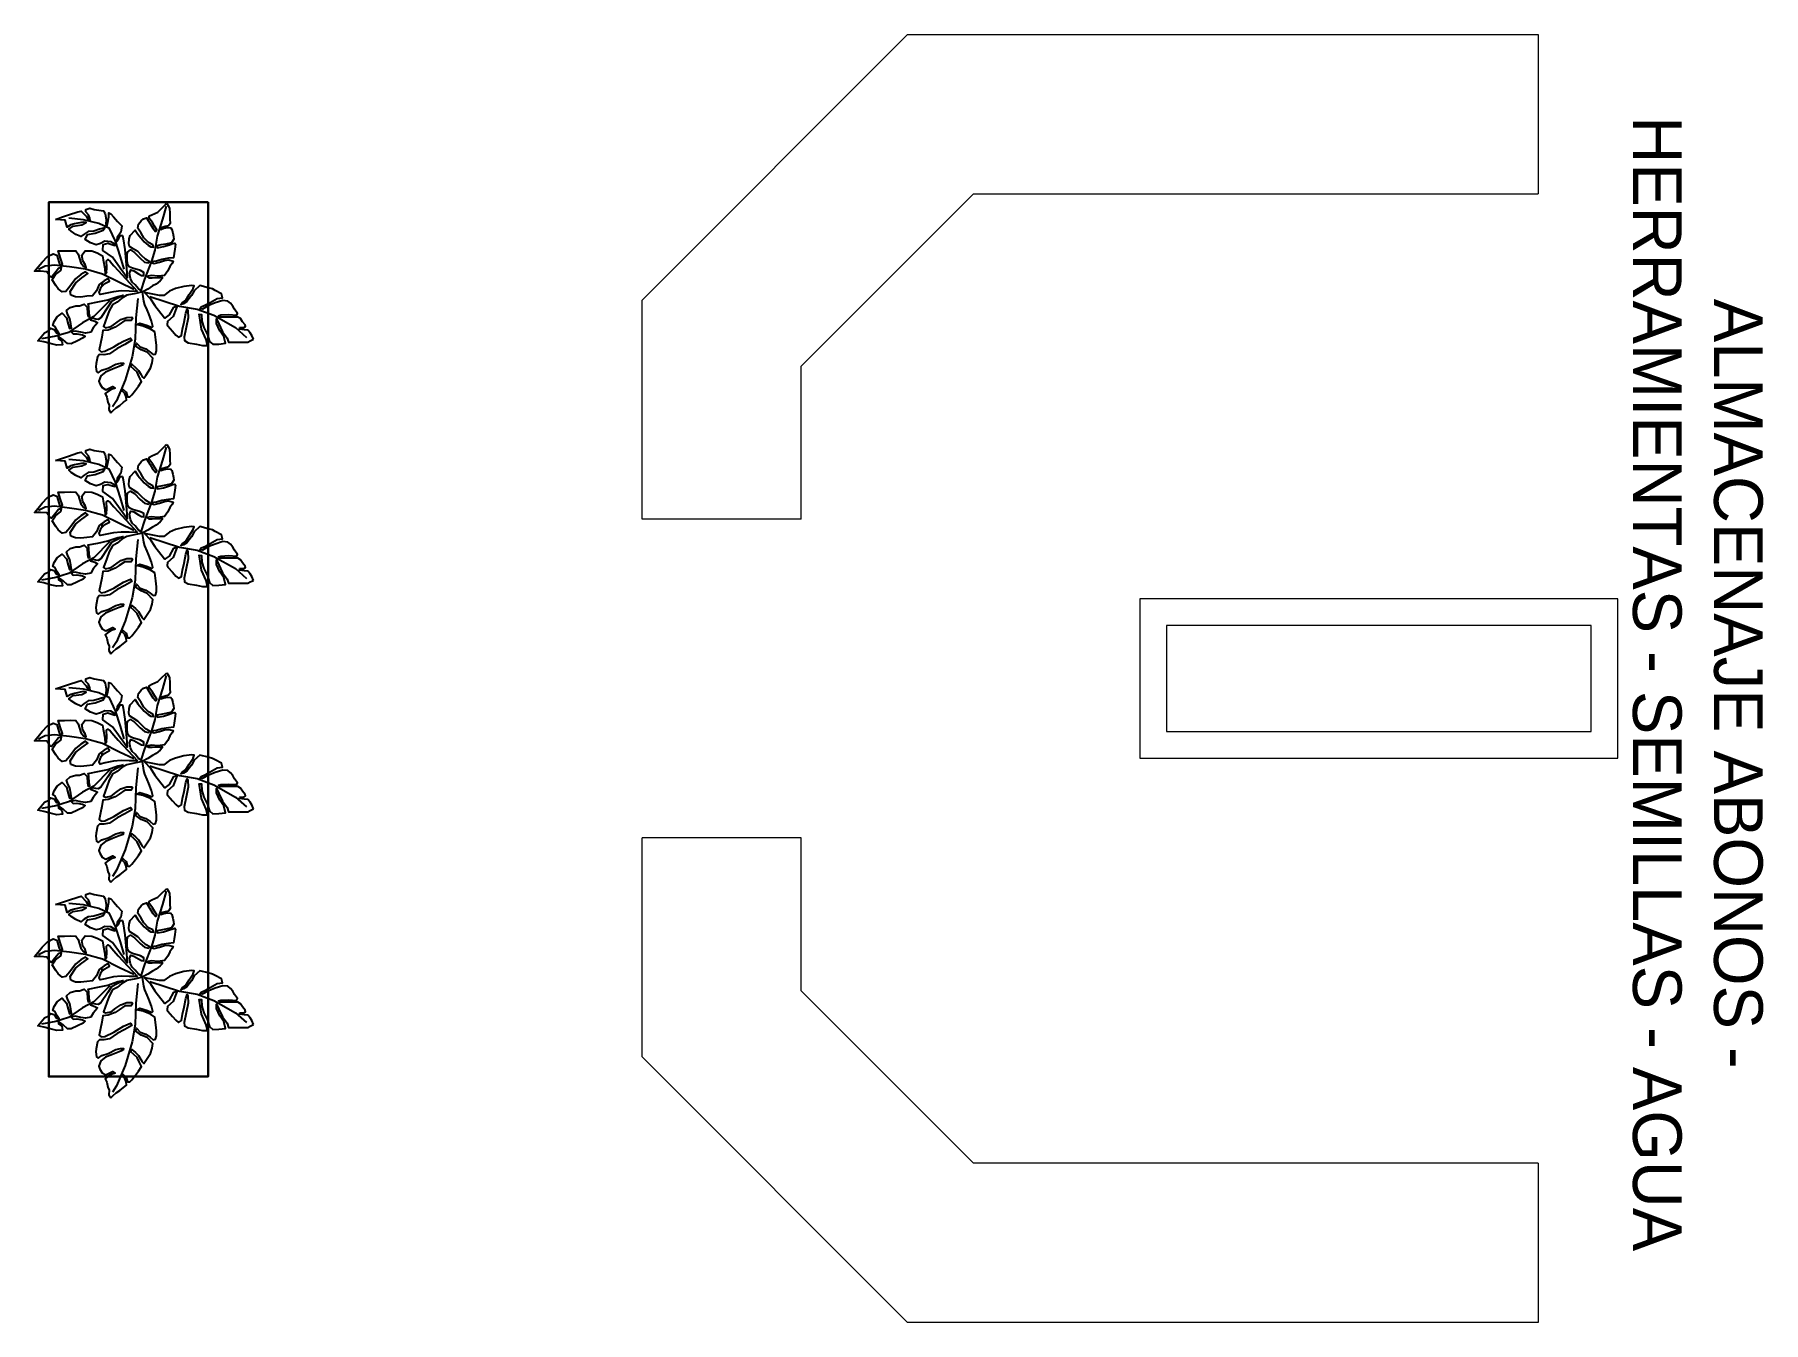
# Model space of a CAD drawing. Header units: metres. Extents: x 78 to 178, y -74 to 157.
# Drawn here: x 132.45 to 138.96, y 80.3 to 85.15 of the extents above; entities that cross this region are included whole.
import ezdxf

# ---------------------------------------------------------------- set-up
doc = ezdxf.new("R2010")
doc.units = ezdxf.units.M
for name, color, linetype, lineweight in [('Barandal', 138, 'Continuous', 30), ('mobiliario', 252, 'Continuous', 9), ('Texto', 250, 'Continuous', 9)]:
    doc.layers.add(name, color=color, linetype=linetype, lineweight=lineweight)
doc.layers.add('planting plan', color=92, linetype='Continuous')
doc.layers.add('planting render', color=7, linetype='Continuous')

# ---------------------------------------------------------------- blocks, each defined once
blk = doc.blocks.new('philodendron')
at = {"layer": 'planting render', "color": 94}
for p, q in [((-18739.1, -11552.4), (-18765.5, -11545.3)), ((-18705.3, -11563.3), (-18739.1, -11552.4)), ((-18677, -11568), (-18705.3, -11563.3)), ((-18654.7, -11574.2), (-18677, -11568)), ((-18618.4, -11588.4), (-18654.7, -11574.2)), ((-18595.7, -11596.2), (-18618.4, -11588.4))]:
    blk.add_line(p, q, dxfattribs=at)
for points in [[(-18497.9, -11370.5), (-18505.8, -11373.7), (-18511, -11376.8), (-18516.3, -11381.5), (-18517.3, -11388.9), (-18518.4, -11398.3), (-18521.5, -11397.8), (-18521.5, -11389.9), (-18523.6, -11386.3), (-18526.8, -11387.3), (-18533.1, -11392.6), (-18539.4, -11396.2), (-18542.6, -11401.5), (-18542.6, -11413.6), (-18542.6, -11429.3), (-18542.6, -11438.2), (-18545.2, -11440.3), (-18546.8, -11435.6), (-18547.6, -11420.1), (-18546.4, -11404.3), (-18550, -11402.2), (-18558.3, -11408.3), (-18564.6, -11412), (-18570.4, -11416.2), (-18574.6, -11422), (-18575.7, -11431.9), (-18570.9, -11447.2), (-18565.7, -11459.8), (-18558.8, -11472.9), (-18559.4, -11478.2), (-18563, -11475.5), (-18566.2, -11468.2), (-18572, -11457.1), (-18579.9, -11443), (-18581.5, -11432.9), (-18589.4, -11434.5), (-18596.1, -11447.2), (-18599.2, -11453), (-18601.4, -11461.4), (-18605.9, -11477.9), (-18595.4, -11489.5), (-18585.6, -11495), (-18573.6, -11503.9), (-18569.3, -11511.2), (-18567.8, -11516.5), (-18571.4, -11513.9), (-18576.7, -11506.5), (-18587.7, -11499.7), (-18599.8, -11491.3), (-18605.6, -11489.2), (-18606.1, -11493.9), (-18604, -11510.2), (-18599.8, -11527), (-18594.6, -11539.1), (-18586.2, -11550.1), (-18586.2, -11559), (-18591.9, -11588.9), (-18579.3, -11577.4), (-18565.7, -11568.5), (-18540.9, -11549.4), (-18540.9, -11547.3), (-18546.9, -11538.7), (-18562.5, -11530.1), (-18565.7, -11522.8), (-18559.9, -11525.4), (-18543.8, -11531.9), (-18534, -11543.1), (-18527.7, -11543.7), (-18526.9, -11543.9), (-18524.7, -11542.2), (-18514.2, -11533.3), (-18506.3, -11526.5), (-18502.1, -11520.7), (-18505.8, -11514.9), (-18518.4, -11512.8), (-18532.6, -11509.7), (-18550.4, -11506), (-18558.3, -11503.4), (-18555.2, -11502.3), (-18541, -11501.8), (-18521.5, -11505.5), (-18502.1, -11509.7), (-18495.3, -11509.1), (-18491.1, -11501.3), (-18488.4, -11485), (-18485.8, -11472.9), (-18485.8, -11462.9), (-18497.4, -11465.6), (-18518.4, -11475), (-18536.2, -11477.6), (-18548.3, -11479.2), (-18547.8, -11475), (-18534.7, -11474), (-18521.5, -11469.8), (-18506.8, -11462.9), (-18493.7, -11458.7), (-18487.9, -11451.9), (-18488.4, -11439.8), (-18490, -11426.7), (-18503.7, -11429.8), (-18515.2, -11437.7), (-18529.9, -11444.5), (-18538.9, -11444.5), (-18528.9, -11439.8), (-18513.1, -11432.5), (-18500.5, -11423), (-18492.1, -11420.4), (-18492.1, -11404.1), (-18492.1, -11390.5), (-18492.1, -11381.5), (-18494.7, -11376.8)], [(-18770.7, -11544.5), (-18765.5, -11540.8), (-18760.7, -11538.8), (-18751.2, -11538.5), (-18739.8, -11538.2), (-18730.7, -11537.5), (-18725.8, -11540.8), (-18724.2, -11547.6), (-18721.9, -11555.7), (-18718.6, -11556.4), (-18720.9, -11550.5), (-18722.2, -11542.7), (-18721.6, -11536.2), (-18718.6, -11534.3), (-18711.5, -11532.6), (-18704.6, -11530.7), (-18699.1, -11530), (-18691.9, -11534.9), (-18689.3, -11546.6), (-18687.4, -11556.4), (-18685.8, -11564.5), (-18681.9, -11563.2), (-18684.1, -11550.9), (-18687.7, -11539.1), (-18690.3, -11532), (-18691.3, -11528.1), (-18689.3, -11527.1), (-18678.9, -11528.1), (-18670.1, -11529.4), (-18661.7, -11530.7), (-18660.7, -11541.1), (-18658.4, -11554.1), (-18655.1, -11564.9), (-18654.5, -11571), (-18651.6, -11574), (-18650.3, -11570.1), (-18652.9, -11559), (-18656.5, -11549.2), (-18657.4, -11540.1), (-18654.8, -11531.7), (-18650.3, -11533.9), (-18644.1, -11538.5), (-18635.3, -11542.4), (-18626.2, -11549.2), (-18624.5, -11561.6), (-18625.8, -11575.9), (-18623.9, -11584.4), (-18621.6, -11580.8), (-18621.6, -11574), (-18622.3, -11563.9), (-18621.9, -11558.3), (-18622.9, -11553.8), (-18620, -11553.8), (-18615.4, -11558), (-18608.9, -11565.8), (-18605, -11573.3), (-18598.8, -11582.4), (-18593.3, -11592.5), (-18599.1, -11601.3), (-18607.3, -11608.1), (-18612.8, -11614.3), (-18620, -11617.6), (-18630.4, -11619.2), (-18637.2, -11616.9), (-18635.3, -11610.7), (-18629.7, -11601.3), (-18626.2, -11595.1), (-18625.8, -11590.6), (-18632, -11590.6), (-18635.9, -11597.1), (-18640.5, -11613), (-18643.8, -11619.9), (-18647.7, -11622.8), (-18656.1, -11623.8), (-18666.2, -11623.8), (-18673.1, -11623.1), (-18677.3, -11617.6), (-18672.1, -11609.1), (-18660.7, -11597.7), (-18652.9, -11588.9), (-18651.2, -11581.5), (-18653.8, -11578.5), (-18658.7, -11587.3), (-18666.2, -11595.4), (-18674, -11602.6), (-18679.9, -11612), (-18684.5, -11619.2), (-18690, -11620.8), (-18699.4, -11620.2), (-18706.6, -11617.9), (-18717.3, -11608.1), (-18708.9, -11602.9), (-18693.9, -11589.9), (-18687.1, -11581.8), (-18683.8, -11576.2), (-18683.2, -11571), (-18688, -11572.3), (-18692.3, -11581.1), (-18702, -11590.9), (-18711.2, -11595.8), (-18721.3, -11602.6), (-18729.4, -11601), (-18735.9, -11596.1), (-18740.1, -11591.5), (-18742.2, -11585.1), (-18731, -11578.2), (-18720.9, -11572.7), (-18714.7, -11567.1), (-18718, -11564.5), (-18725.2, -11569.4), (-18732.3, -11573.3), (-18742.1, -11580.8), (-18745.7, -11579.5), (-18748, -11574.6), (-18753.5, -11562.3), (-18761.3, -11554.4), (-18768.5, -11547)], [(-18350.3, -11657), (-18355.1, -11651.9), (-18360.4, -11646.1), (-18365.3, -11639), (-18371.5, -11631.4), (-18376, -11625.6), (-18382.7, -11626), (-18389.4, -11628.7), (-18396, -11635.8), (-18397.4, -11632.3), (-18392, -11626), (-18382.7, -11623.4), (-18382.7, -11618.9), (-18386.7, -11614.5), (-18396, -11607.3), (-18404.1, -11601.1), (-18413.4, -11595.3), (-18422.8, -11599.8), (-18431.7, -11604.2), (-18437.9, -11610.5), (-18443.3, -11616.7), (-18447.7, -11614.9), (-18441.5, -11607.3), (-18435.3, -11601.6), (-18427.7, -11596.7), (-18422.8, -11594), (-18419.7, -11590.4), (-18425.5, -11586.4), (-18439.7, -11577.1), (-18450.4, -11573.5), (-18459.8, -11572.6), (-18471.8, -11583.7), (-18476.7, -11595.8), (-18484.3, -11606.4), (-18490.5, -11605.6), (-18482.5, -11598), (-18478.5, -11586.4), (-18472.2, -11578), (-18467.3, -11571.7), (-18468.2, -11567.3), (-18474.9, -11565), (-18485.2, -11565), (-18497.2, -11566.8), (-18512.8, -11568.6), (-18518.6, -11577.1), (-18524.4, -11592.2), (-18527.5, -11605.1), (-18530.6, -11598.4), (-18525.7, -11583.3), (-18523, -11577.5), (-18521.7, -11574.4), (-18523.9, -11572.2), (-18534.6, -11575.3), (-18548.9, -11580.6), (-18556.9, -11583.7), (-18567.2, -11588.6), (-18574.7, -11590.9), (-18593, -11593.5), (-18589.9, -11606.9), (-18586.3, -11624.7), (-18580.5, -11634.9), (-18572.5, -11643.9), (-18567.2, -11653.7), (-18555.1, -11660.3), (-18542.2, -11665.2), (-18523.5, -11671.5), (-18521.3, -11667.5), (-18523.5, -11656.3), (-18530.6, -11647), (-18537.7, -11636.7), (-18541.8, -11624.7), (-18542.2, -11614.9), (-18539.1, -11613.1), (-18535.5, -11615.8), (-18535.5, -11628.7), (-18527.5, -11640.3), (-18522.2, -11647.9), (-18516.4, -11662.1), (-18515.5, -11672.8), (-18502.5, -11675), (-18489.6, -11677.3), (-18476.7, -11680.4), (-18473.1, -11676.4), (-18474, -11669.2), (-18482.5, -11651), (-18489.2, -11640.3), (-18494.5, -11631.4), (-18500.3, -11617.6), (-18495.9, -11614.5), (-18487.8, -11628.7), (-18479.8, -11643.9), (-18469.1, -11659.4), (-18466.9, -11670.6), (-18467.3, -11679.5), (-18462.9, -11683.5), (-18449.1, -11686.2), (-18442.8, -11687.1), (-18433, -11685.7), (-18430.4, -11682.2), (-18435.7, -11674.6), (-18439.7, -11662.1), (-18447.7, -11647), (-18450, -11637.2), (-18450, -11631.4), (-18446.4, -11631.8), (-18443.3, -11640.3), (-18437.9, -11653.2), (-18432.1, -11667.5), (-18424.6, -11676.8), (-18413.9, -11680.8), (-18408.5, -11679), (-18400.9, -11674.1), (-18396.5, -11666.6), (-18403.2, -11653.2), (-18400.1, -11647.9), (-18397.4, -11655.9), (-18392.5, -11663.4), (-18388.9, -11668.3), (-18381.8, -11665.2), (-18372, -11663), (-18365.7, -11660.3), (-18356.8, -11660.8)], [(-18738.8, -11767.7), (-18743.6, -11754.2), (-18747.7, -11741.9), (-18753.8, -11723), (-18755.3, -11716.3), (-18745.1, -11706.1), (-18737.9, -11702.5), (-18736.4, -11698.4), (-18741, -11698.9), (-18748.2, -11702), (-18753.8, -11707.1), (-18758.9, -11707.1), (-18761.5, -11698.9), (-18758.9, -11690.2), (-18755.8, -11671.8), (-18750.2, -11668.2), (-18738.4, -11666.2), (-18728.2, -11667.2), (-18725.1, -11665.1), (-18729.7, -11663.6), (-18743.6, -11661), (-18751.7, -11661), (-18750.2, -11656.9), (-18744.1, -11651.3), (-18734.8, -11643.6), (-18725.6, -11634.9), (-18713.3, -11637), (-18702.6, -11644.1), (-18694.4, -11645.2), (-18699, -11641.6), (-18706.7, -11638), (-18706.7, -11633.4), (-18700, -11631.9), (-18678, -11628.8), (-18640.6, -11625.7), (-18621.6, -11624.2), (-18641.1, -11638), (-18662.6, -11653.4), (-18676.5, -11672.8), (-18688.2, -11672.3), (-18690.8, -11663.1), (-18686.2, -11648.7), (-18688.2, -11647.2), (-18693.9, -11656.9), (-18694.9, -11668.7), (-18690.3, -11677.9), (-18687.7, -11686.1), (-18691.8, -11697.4), (-18698.5, -11708.6), (-18708.2, -11703.5), (-18710.8, -11688.2), (-18716.9, -11672.3), (-18722, -11668.7), (-18719, -11679.5), (-18715.4, -11691.2), (-18714.4, -11702.5), (-18709.2, -11710.7), (-18704.1, -11716.8), (-18708.7, -11727.1), (-18714.9, -11736.3), (-18719, -11741.4), (-18725.1, -11732.7), (-18727.7, -11714.8), (-18732.3, -11706.1), (-18733.3, -11712.7), (-18729.7, -11729.6), (-18727.7, -11737.3), (-18723.1, -11744.5), (-18732.8, -11747), (-18737.4, -11748.6)], [(-18586.3, -11631.7), (-18573.7, -11655.6), (-18562.4, -11663.2), (-18541.4, -11677), (-18538, -11682.5), (-18538.4, -11687.1), (-18540.1, -11694.6), (-18537.2, -11697.6), (-18534.2, -11688.8), (-18531.3, -11683.7), (-18526.3, -11687.5), (-18520.8, -11692.1), (-18512.4, -11697.2), (-18510.3, -11707.6), (-18512, -11716.9), (-18514.5, -11728.2), (-18512.8, -11736.6), (-18508.6, -11732.4), (-18509, -11725.3), (-18507, -11713.9), (-18504.4, -11708.5), (-18500.7, -11712.3), (-18495.2, -11724), (-18488.9, -11736.2), (-18489.3, -11744.1), (-18496.9, -11752.9), (-18504.4, -11762.6), (-18499, -11762.2), (-18494.4, -11755.5), (-18486.8, -11753.8), (-18486, -11765.5), (-18489.3, -11779), (-18492.7, -11791.5), (-18495.2, -11803.7), (-18511.1, -11789.9), (-18515.3, -11781.5), (-18520, -11777.7), (-18517.9, -11770.6), (-18510.7, -11766), (-18509, -11760.5), (-18515.3, -11764.3), (-18523.3, -11768.9), (-18525.8, -11773.5), (-18533.8, -11770.6), (-18543.1, -11764.7), (-18550.6, -11754.6), (-18541, -11745.8), (-18528.4, -11742.5), (-18519.5, -11739.9), (-18520, -11735.7), (-18528.8, -11737.4), (-18539.3, -11739.1), (-18549.4, -11744.1), (-18555.6, -11745.8), (-18561.9, -11738.7), (-18565.3, -11727.4), (-18565.3, -11719.8), (-18568.7, -11710.2), (-18562.8, -11704.7), (-18549.8, -11703.9), (-18543.5, -11702.6), (-18543.9, -11699.3), (-18549.8, -11700.5), (-18563.2, -11700.9), (-18569.1, -11702.2), (-18572.9, -11682.9), (-18577.1, -11663.2), (-18584.2, -11642.6)]]:
    blk.add_lwpolyline(points, close=True, dxfattribs=at)
for points in [[(-18584.1, -11578.4), (-18564.6, -11519.1), (-18558.8, -11483.4), (-18546.2, -11449.8), (-18521.5, -11406.2), (-18501.6, -11384.2)], [(-18638.6, -11629.8), (-18663.6, -11637.5), (-18694.9, -11647.2), (-18720.5, -11659.5), (-18730.7, -11681), (-18737.9, -11711.7), (-18741, -11740.9)], [(-18594, -11603.2), (-18594.5, -11620.1), (-18595, -11636), (-18593.5, -11651.8), (-18589.9, -11668.2), (-18587.8, -11678.4), (-18591.9, -11680.5), (-18602.7, -11676.4), (-18609.9, -11668.7), (-18615, -11659.5), (-18619.6, -11662.6), (-18615.5, -11670.2), (-18608.3, -11680.5), (-18595.5, -11685.6), (-18585.3, -11693.8), (-18584.3, -11705.1), (-18582.7, -11716.8), (-18583.2, -11727.6), (-18586.8, -11737.3), (-18594, -11738.3), (-18611.4, -11727.1), (-18621.1, -11714.8), (-18629.8, -11703), (-18633.4, -11707.6), (-18627.8, -11717.3), (-18619.1, -11727.6), (-18603.7, -11739.3), (-18594, -11747), (-18593, -11754.7), (-18599.6, -11762.4), (-18606.3, -11767.5), (-18617.5, -11774.7), (-18627.8, -11768), (-18636, -11757.3), (-18642.6, -11756.2), (-18640.1, -11761.9), (-18630.9, -11769.5), (-18622.7, -11775.7), (-18623.7, -11778.8), (-18633.4, -11785.4), (-18634.5, -11798.2), (-18634.5, -11810), (-18643.2, -11802.8), (-18652.9, -11794.6), (-18664.2, -11783.9), (-18669.8, -11772.6), (-18667.2, -11765.5), (-18653.4, -11761.4), (-18645.7, -11758.3), (-18648.8, -11754.2), (-18660.6, -11757.8), (-18669.3, -11760.3), (-18675.4, -11762.4), (-18675.4, -11749.6), (-18675.9, -11737.3), (-18675.4, -11727.1), (-18668.8, -11722.5), (-18651.4, -11716.8), (-18644.7, -11711.7), (-18642.1, -11706.1), (-18648.3, -11708.6), (-18655.5, -11713.2), (-18667.2, -11715.3), (-18675.9, -11708.6), (-18675.4, -11694.8), (-18671.3, -11684.6), (-18665.7, -11673.3), (-18657.5, -11672.3), (-18640.1, -11669.2), (-18628.8, -11668.2), (-18632.4, -11665.6), (-18642.1, -11664.6), (-18655.5, -11665.6), (-18658, -11663.1), (-18654.4, -11658.5), (-18645.7, -11650.8), (-18636, -11642.1), (-18594, -11603.2)], [(-18598.1, -11610.4), (-18611.9, -11639.5), (-18628.8, -11673.3), (-18638.6, -11707.6), (-18643.2, -11739.9), (-18646.7, -11770.1), (-18644.7, -11789), (-18638, -11802.3)], [(-18580.1, -11602.4), (-18540.9, -11606.9), (-18498.1, -11608.2), (-18462.9, -11614), (-18415.7, -11628.3), (-18374.7, -11645.6), (-18362.2, -11653.7)], [(-18575.8, -11659), (-18543.5, -11691.3), (-18531.3, -11713.5), (-18511.6, -11742), (-18504, -11767.2), (-18498.6, -11796.2)]]:
    blk.add_lwpolyline(points, dxfattribs=at)
for radius, start, end in [(103.9, 66.8462, 69.1635), (75.7, 197.9998, 201.2591), (103.9, 207.3985, 208.1983), (75.7, 239.4978, 242.4297), (75.7, 256.133, 263.4421)]:
    blk.add_arc((-18594.8, -11600.3), radius, start, end, dxfattribs=at)

msp = doc.modelspace()

# ---------------------------------------------------------------- linework, layer by layer
at = {"layer": 'Barandal'}
msp.add_lwpolyline([(133.10784, 84.52098), (133.10784, 81.22814), (132.50784, 81.22814), (132.50784, 84.52098)], close=True, dxfattribs=at)
at = {"layer": 'mobiliario'}
for p, q in [((138.11672, 85.15242), (138.11672, 84.55242)), ((135.34172, 83.32742), (134.74172, 83.32742)), ((136.61672, 83.02742), (136.61672, 82.42742)), ((135.34172, 82.12742), (134.74172, 82.12742)), ((138.11672, 80.90242), (138.11672, 80.30242))]:
    msp.add_line(p, q, dxfattribs=at)
for points in [[(134.74172, 83.32742), (134.74172, 84.15242), (135.74172, 85.15242), (138.11672, 85.15242)], [(135.34172, 83.32742), (135.34172, 83.90389), (135.99024, 84.55242), (138.11672, 84.55242)], [(138.11672, 80.30242), (135.74172, 80.30242), (134.74172, 81.30242), (134.74172, 82.12742)], [(138.11672, 80.90242), (135.99024, 80.90242), (135.34172, 81.55095), (135.34172, 82.12742)]]:
    msp.add_lwpolyline(points, dxfattribs=at)
for points in [[(138.41672, 82.42742), (138.41672, 83.02742), (137.81672, 83.02742), (137.21672, 83.02742), (136.61672, 83.02742), (136.61672, 82.42742), (137.21672, 82.42742), (137.81672, 82.42742)], [(138.31672, 82.52742), (138.31672, 82.92742), (137.81672, 82.92742), (137.21672, 82.92742), (136.71672, 82.92742), (136.71672, 82.52742), (137.21672, 82.52742), (137.81672, 82.52742)]]:
    msp.add_lwpolyline(points, close=True, dxfattribs=at)

# ---------------------------------------------------------------- block references
at = {"layer": 'planting plan', "xscale": 0.001875239180437207, "yscale": 0.001875239180437207, "zscale": 0.001875239180437207, "rotation": 270}
for p in [(154.60073, 49.31675), (154.60073, 48.40887), (154.60073, 47.54877), (154.60073, 46.73646)]:
    msp.add_blockref('philodendron', p, dxfattribs=at)

# ---------------------------------------------------------------- texts
at = {"layer": 'Texto', "insert": (138.96222, 85.06343), "char_height": 0.1831939, "attachment_point": 1, "rotation": 270}
msp.add_mtext_dynamic_manual_height_columns('\\pxqc;ALMACENAJE ABONOS - HERRAMIENTAS - SEMILLAS - AGUA', width=4.7115693, gutter_width=4.57985, heights=[0], dxfattribs=at)

doc.saveas('drawing.dxf')
